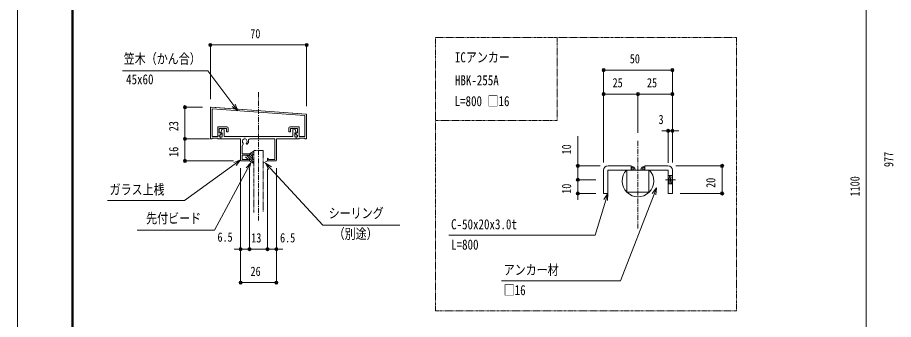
# Model space of a CAD drawing. Units: millimetres, scale not verified, with parts at other scales. Extents: x -3580 to 3580, y -1188 to 1188.
# Drawn here: x 216 to 1490, y -335 to 104 of the extents above; entities that cross this region are included whole.
import ezdxf
from ezdxf.enums import TextEntityAlignment as Align

# ---------------------------------------------------------------- set-up
doc = ezdxf.new("R2010")
doc.units = ezdxf.units.MM
doc.header["$LTSCALE"] = 6
for name, pattern in [('USER1', [2, 1.25, -0.25, 0.25, -0.25]), ('USER2', [1.25, 0.625, -0.125, 0.125, -0.125, 0.125, -0.125]), ('USER3', [0.375, 0.25, -0.125])]:
    doc.linetypes.add(name, pattern=pattern)
for name, color, linetype, lineweight in [('0-0_0', 7, 'Continuous', 18), ('0-1_DEFPOINTS', 7, 'Continuous', 18), ('0-3_アンカー', 4, 'USER3', 18), ('0-4_WAKU', 7, 'Continuous', 18), ('0-5_6_U+FF8A_U+FF6F_U+FF81_U+FF9D_U+FF78_U+FF9E', 4, 'Continuous', 18), ('0-8_3中心線', 2, 'USER1', 18), ('0-9_41_U+FF71_U+FF99_U+FF90', 6, 'Continuous', 18), ('0-A_1手摺寸法', 3, 'Continuous', 18), ('0-D_CYAN', 4, 'Continuous', 18), ('0-E_2a', 1, 'USER2', 18), ('1-0_2', 7, 'Continuous', 18), ('1-2_3-注記', 1, 'USER1', 18)]:
    doc.layers.add(name, color=color, linetype=linetype, lineweight=lineweight)
doc.styles.add('ＭＳ ゴシック', font='')
doc.styles.get('ＭＳ ゴシック').set_extended_font_data('MS Gothic')

msp = doc.modelspace()

# ---------------------------------------------------------------- linework, layer by layer
at = {"layer": '0-0_0', "lineweight": 9}
for p, q in [((498.73, 64.029), (501.03, 64.029)), ((634.13, 64.029), (631.83, 64.029)), ((1070.958, 27.555), (1073.258, 27.555)), ((1166.358, 27.555), (1164.058, 27.555)), ((1070.958, -7.352), (1073.258, -7.352)), ((1116.358, -7.352), (1114.058, -7.352)), ((1120.958, -7.352), (1123.258, -7.352)), ((1166.358, -7.352), (1164.058, -7.352)), ((459.456, -28.684), (459.456, -30.984)), ((1160.358, -60.714), (1158.058, -60.714)), ((1170.958, -60.714), (1173.258, -60.714)), ((459.456, -70.084), (459.456, -67.784)), ((459.456, -74.684), (459.456, -76.984)), ((459.456, -102.084), (459.456, -99.784)), ((540.43, -102.957), (532.317, -108.803)), ((555.418, -107.065), (550.653, -115.856)), ((576.524, -107.675), (583.313, -115.017)), ((1031.153, -109.381), (1031.153, -107.081)), ((1241.035, -113.981), (1241.035, -116.281)), ((1031.153, -129.381), (1031.153, -127.081)), ((1031.153, -133.981), (1031.153, -136.281)), ((1074.658, -151.681), (1071.749, -161.249)), ((1145.602, -143.45), (1141.994, -152.777)), ((1241.035, -149.381), (1241.035, -147.081)), ((1031.153, -153.981), (1031.153, -156.281)), ((538.13, -232.711), (535.83, -232.711)), ((551.13, -232.711), (548.83, -232.711)), ((555.73, -232.711), (558.03, -232.711)), ((577.13, -232.711), (574.83, -232.711)), ((581.73, -232.711), (584.03, -232.711)), ((594.73, -232.711), (597.03, -232.711)), ((542.73, -281.313), (545.03, -281.313)), ((590.13, -281.313), (587.83, -281.313))]:
    msp.add_line(p, q, dxfattribs=at)
for points in [[(536.383, -31.678), (530.372, -23.687), (492.486, 26.683), (368.305, 26.683)], [(528.231, -25.297), (536.383, -31.678), (532.514, -22.076)], [(533.883, -110.977), (540.43, -102.957), (530.75, -106.629)], [(548.298, -114.579), (555.418, -107.065), (553.009, -117.133)], [(585.281, -113.198), (576.524, -107.675), (581.346, -116.836)], [(1074.313, -162.028), (1074.658, -151.681), (1069.186, -160.469)], [(1144.494, -153.743), (1145.602, -143.45), (1139.495, -151.81)]]:
    msp.add_lwpolyline(points, dxfattribs=at)
at = {"layer": '0-0_0'}
for points in [[(532.317, -108.803), (458.832, -161.759), (346.533, -161.759)], [(550.653, -115.856), (502.247, -205.163), (389.947, -205.163)], [(583.313, -115.017), (659.819, -197.754), (772.119, -197.754)], [(1141.994, -152.777), (1093.377, -278.468), (919.893, -278.468)], [(1071.749, -161.249), (1056.225, -212.307), (843.367, -212.307)]]:
    msp.add_lwpolyline(points, dxfattribs=at)
at = {"layer": '0-0_0', "lineweight": 9}
for centre, radius in [((496.43, 64.029), 2.3), ((496.43, 64.029), 1.15), ((636.43, 64.029), 2.3), ((636.43, 64.029), 1.15), ((1068.658, 27.555), 2.3), ((1068.658, 27.555), 1.15), ((1168.658, 27.555), 2.3), ((1168.658, 27.555), 1.15), ((1068.658, -7.352), 2.3), ((1068.658, -7.352), 1.15), ((1118.658, -7.352), 2.3), ((1118.658, -7.352), 2.3), ((1118.658, -7.352), 1.15), ((1118.658, -7.352), 1.15), ((1168.658, -7.352), 2.3), ((1168.658, -7.352), 1.15), ((459.456, -26.384), 2.3), ((459.456, -26.384), 1.15), ((1162.658, -60.714), 2.3), ((1162.658, -60.714), 1.15), ((1168.658, -60.714), 2.3), ((1168.658, -60.714), 1.15), ((459.456, -72.384), 2.3), ((459.456, -72.384), 2.3), ((459.456, -72.384), 1.15), ((459.456, -72.384), 1.15), ((459.456, -104.384), 2.3), ((459.456, -104.384), 1.15), ((1031.153, -111.681), 2.3), ((1031.153, -111.681), 1.15), ((1241.035, -111.681), 2.3), ((1241.035, -111.681), 1.15), ((1031.153, -131.681), 2.3), ((1031.153, -131.681), 2.3), ((1031.153, -131.681), 1.15), ((1031.153, -131.681), 1.15), ((1031.153, -151.681), 2.3), ((1031.153, -151.681), 1.15), ((1241.035, -151.681), 2.3), ((1241.035, -151.681), 1.15), ((540.43, -232.711), 2.3), ((540.43, -232.711), 1.15), ((553.43, -232.711), 2.3), ((553.43, -232.711), 2.3), ((553.43, -232.711), 1.15), ((553.43, -232.711), 1.15), ((579.43, -232.711), 2.3), ((579.43, -232.711), 2.3), ((579.43, -232.711), 1.15), ((579.43, -232.711), 1.15), ((592.43, -232.711), 2.3), ((592.43, -232.711), 1.15), ((540.43, -281.313), 2.3), ((540.43, -281.313), 1.15), ((592.43, -281.313), 2.3), ((592.43, -281.313), 1.15)]:
    msp.add_circle(centre, radius, dxfattribs=at)
at = {"layer": '0-1_DEFPOINTS', "color": 5}
msp.add_line((215.776, 1187.987), (215.776, -1188.013), dxfattribs=at)
at = {"layer": '0-1_DEFPOINTS'}
for p, q in [((496.43, -26.384), (636.43, -36.384)), ((496.43, -27.458), (496.43, -26.384)), ((636.43, -37.315), (636.43, -36.384))]:
    msp.add_line(p, q, dxfattribs=at)
at = {"layer": '0-3_アンカー', "linetype": 'Continuous'}
for p, q in [((559.43, -95.859), (557.895, -95.859)), ((557.895, -95.859), (557.895, -102.508)), ((559.43, -102.508), (557.895, -102.508))]:
    msp.add_line(p, q, dxfattribs=at)
at = {"layer": '0-4_WAKU'}
for p, q in [((294.576, 1133.187), (294.576, -1129.213)), ((295.176, 1132.587), (295.176, -1128.613)), ((295.776, 1131.987), (295.776, -1128.013)), ((296.376, 1131.387), (296.376, -1127.413)), ((296.976, 1130.787), (296.976, -1126.813))]:
    msp.add_line(p, q, dxfattribs=at)
at = {"layer": '0-5_6_U+FF8A_U+FF6F_U+FF81_U+FF9D_U+FF78_U+FF9E'}
for p, q in [((547.75, -98.406), (551.551, -102.207)), ((549.476, -96.596), (559.43, -106.55)), ((551.476, -95.983), (550.299, -95.983)), ((552.952, -96.536), (557.895, -101.479)), ((553.43, -93.984), (559.43, -90.183)), ((553.43, -93.983), (553.43, -95.683)), ((553.739, -93.788), (557.895, -97.944)), ((555.903, -92.417), (559.345, -95.859)), ((558.068, -91.046), (559.43, -92.408)), ((559.43, -90.183), (559.43, -95.859)), ((551.476, -102.383), (550.299, -102.383)), ((553.43, -104.086), (554.242, -104.898)), ((558.923, -102.508), (559.43, -103.015)), ((559.43, -102.508), (559.43, -108.183))]:
    msp.add_line(p, q, dxfattribs=at)
msp.add_lwpolyline([(553.43, -102.683), (553.43, -104.383), (559.43, -108.183)], dxfattribs=at)
for centre, start, end in [((552.43, -95.683), 197.4576, 0), ((552.43, -102.683), 0, 162.5424)]:
    msp.add_arc(centre, 1, start, end, dxfattribs=at)
at = {"layer": '0-8_3中心線'}
msp.add_line((566.43, -4.703), (566.43, -190.873), dxfattribs=at)
at = {"layer": '0-9_41_U+FF71_U+FF99_U+FF90'}
for p, q in [((635.501, -36.317), (497.501, -26.46)), ((513.088, -58.809), (511.454, -63.245)), ((514.511, -57.784), (514.93, -57.784)), ((516.43, -68.784), (516.43, -59.284)), ((616.43, -68.784), (616.43, -59.284)), ((618.349, -57.784), (617.93, -57.784)), ((619.772, -58.809), (621.405, -63.245)), ((511.43, -72.384), (511.43, -70.384)), ((511.43, -72.384), (511.43, -70.384)), ((511.43, -70.384), (511.43, -72.384)), ((540.43, -72.384), (511.43, -72.384)), ((511.83, -63.784), (513.43, -63.784)), ((511.985, -63.784), (513.43, -63.784)), ((513.43, -69.384), (512.43, -69.384)), ((513.43, -63.784), (513.43, -63.802)), ((513.43, -69.384), (513.43, -63.784)), ((545.83, -68.784), (516.43, -68.784)), ((540.43, -72.384), (540.43, -103.384)), ((546.092, -69.197), (545.83, -68.784)), ((546.768, -69.197), (547.03, -68.784)), ((566.43, -68.784), (547.03, -68.784)), ((566.43, -68.784), (547.03, -68.784)), ((590.43, -72.384), (553.778, -72.384)), ((566.43, -68.784), (616.43, -68.784)), ((590.43, -72.384), (590.43, -102.384)), ((621.43, -72.384), (592.43, -72.384)), ((592.43, -72.384), (592.43, -103.384)), ((619.43, -69.384), (619.43, -63.784)), ((621.03, -63.784), (619.43, -63.784)), ((619.43, -69.384), (620.43, -69.384)), ((621.43, -72.384), (621.43, -70.384)), ((621.43, -72.384), (621.43, -70.384)), ((621.43, -70.384), (621.43, -72.384)), ((544.291, -79.588), (542.43, -82.812)), ((542.43, -82.812), (542.43, -93.984)), ((542.43, -93.984), (553.43, -93.984)), ((542.43, -95.984), (551.476, -95.984)), ((542.43, -95.984), (542.43, -102.384)), ((553.43, -93.984), (553.43, -95.684)), ((579.43, -100.384), (581.43, -102.384)), ((579.43, -100.384), (579.43, -104.384)), ((541.43, -104.384), (553.43, -104.384)), ((542.43, -102.384), (551.476, -102.384)), ((553.43, -102.684), (553.43, -104.384)), ((579.43, -104.384), (591.43, -104.384)), ((581.43, -102.384), (590.43, -102.384))]:
    msp.add_line(p, q, dxfattribs=at)
for points in [[(496.43, -27.458), (496.43, -72.384), (498.83, -72.384), (498.83, -71.384), (507.03, -71.384), (507.03, -72.384), (511.43, -72.384), (511.43, -69.384), (509.43, -69.384), (509.43, -66.784), (510.83, -66.784), (512.74, -64.436)], [(520.43, -54.984), (507.03, -54.984), (507.03, -68.984), (498.83, -68.984), (498.83, -28.888), (634.03, -38.618), (634.03, -68.984), (625.83, -68.984), (625.83, -54.984), (612.43, -54.984)], [(620.119, -64.436), (622.03, -66.784), (623.43, -66.784), (623.43, -69.384), (621.43, -69.384), (621.43, -72.384), (625.83, -72.384), (625.83, -71.384), (634.03, -71.384), (634.03, -72.384), (636.43, -72.384), (636.43, -37.315)], [(512.43, -63.784), (509.43, -63.784), (509.43, -57.384), (520.03, -57.384), (520.03, -62.384), (522.43, -62.384), (522.43, -56.984)], [(610.43, -56.984), (610.43, -62.384), (612.83, -62.384), (612.83, -57.384), (623.43, -57.384), (623.43, -63.784), (620.43, -63.784)], [(620.875, -63.784), (619.43, -63.784), (619.43, -63.802)]]:
    msp.add_lwpolyline(points, dxfattribs=at)
for centre, radius, start, end in [((497.43, -27.458), 1, 85.91438, 180), ((635.43, -37.315), 1, 0, 85.91438), ((511.83, -63.384), 0.4, 159.78522, 270), ((514.511, -59.284), 1.5, 90, 161.56505), ((514.93, -59.284), 1.5, 0, 90), ((520.43, -56.984), 2, 360, 90), ((612.43, -56.984), 2, 90, 180), ((617.93, -59.284), 1.5, 90, 180), ((618.349, -59.284), 1.5, 18.43495, 90), ((621.03, -63.384), 0.4, 270, 20.21478), ((512.43, -70.384), 1, 90, 180), ((512.43, -64.184), 0.4, 320.86371, 90), ((546.43, -75.884), 3.5, 312.83959, 227.24126), ((546.43, -68.984), 0.4, 212.33353, 327.66647), ((546.43, -75.884), 5.5, 312.83959, 11.53696), ((553.778, -74.384), 2, 90, 191.53696), ((620.43, -64.184), 0.4, 90, 219.13629), ((620.43, -70.384), 1, 0, 90), ((543.375, -79.188), 1, 336.37937, 47.24126), ((549.489, -79.183), 1, 132.83959, 312.83959), ((552.43, -95.684), 1, 197.4576, 0), ((552.43, -102.684), 1, 0, 162.5424), ((541.43, -103.384), 1, 180, 270), ((591.43, -103.384), 1, 270, 0)]:
    msp.add_arc(centre, radius, start, end, dxfattribs=at)
at = {"layer": '0-A_1手摺寸法'}
for p, q in [((1450.785, 412.494), (1450.785, -678.306)), ((496.43, -14.884), (496.43, 64.029)), ((631.83, 64.029), (501.03, 64.029)), ((636.43, -24.884), (636.43, 64.029)), ((1068.658, -106.581), (1068.658, 27.555)), ((1073.258, 27.555), (1164.058, 27.555)), ((1168.658, -106.581), (1168.658, 27.555)), ((1068.658, -106.581), (1068.658, -7.352)), ((1114.058, -7.352), (1073.258, -7.352)), ((1118.658, -63.752), (1118.658, -7.352)), ((1118.658, -63.752), (1118.658, -7.352)), ((1123.258, -7.352), (1164.058, -7.352)), ((1168.658, -106.581), (1168.658, -7.352)), ((484.93, -26.384), (459.456, -26.384)), ((459.456, -67.784), (459.456, -30.984)), ((1158.058, -60.714), (1153.458, -60.714)), ((1162.658, -107.181), (1162.658, -60.714)), ((1168.658, -60.714), (1162.658, -60.714)), ((1168.658, -106.581), (1168.658, -60.714)), ((1173.258, -60.714), (1177.858, -60.714)), ((494.93, -72.384), (459.456, -72.384)), ((484.93, -72.384), (459.456, -72.384)), ((1031.153, -68.217), (1031.153, -111.681)), ((459.456, -76.984), (459.456, -99.784)), ((529.93, -104.384), (459.456, -104.384)), ((1031.153, -107.081), (1031.153, -102.481)), ((1063.558, -111.681), (1031.153, -111.681)), ((1031.153, -131.681), (1031.153, -111.681)), ((1031.153, -131.681), (1031.153, -111.681)), ((1173.758, -111.681), (1241.035, -111.681)), ((540.43, -114.884), (540.43, -232.711)), ((540.43, -114.884), (540.43, -281.313)), ((553.43, -115.884), (553.43, -232.711)), ((553.43, -115.884), (553.43, -232.711)), ((579.43, -115.884), (579.43, -232.711)), ((579.43, -115.884), (579.43, -232.711)), ((592.43, -114.884), (592.43, -232.711)), ((592.43, -114.884), (592.43, -281.313)), ((1031.153, -127.081), (1031.153, -122.481)), ((1241.035, -116.281), (1241.035, -147.081)), ((1057.158, -131.681), (1031.153, -131.681)), ((1057.158, -131.681), (1031.153, -131.681)), ((1031.153, -131.681), (1031.153, -151.681)), ((1031.153, -136.281), (1031.153, -140.881)), ((1057.158, -151.681), (1031.153, -151.681)), ((1180.158, -151.681), (1241.035, -151.681)), ((1031.153, -156.281), (1031.153, -160.881)), ((535.83, -232.711), (531.23, -232.711)), ((540.43, -232.711), (553.43, -232.711)), ((548.83, -232.711), (544.23, -232.711)), ((553.43, -232.711), (579.43, -232.711)), ((558.03, -232.711), (562.63, -232.711)), ((574.83, -232.711), (570.23, -232.711)), ((579.43, -232.711), (592.43, -232.711)), ((584.03, -232.711), (588.63, -232.711)), ((597.03, -232.711), (601.63, -232.711)), ((545.03, -281.313), (587.83, -281.313))]:
    msp.add_line(p, q, dxfattribs=at)
at = {"layer": '0-D_CYAN'}
msp.add_line((579.43, -104.384), (573.03, -107.528), dxfattribs=at)
at = {"layer": '0-E_2a'}
for p, q in [((1000.93, 74.902), (1000.93, -45.893)), ((1000.93, -45.893), (823.966, -45.893)), ((559.43, -179.217), (559.43, -89.263)), ((559.43, -89.263), (573.03, -89.263)), ((573.03, -89.263), (573.03, -179.217))]:
    msp.add_line(p, q, dxfattribs=at)
msp.add_lwpolyline([(1261.811, -322.247), (823.966, -322.247), (823.966, 74.902), (1261.811, 74.902)], close=True, dxfattribs=at)
at = {"layer": '1-0_2'}
for p, q in [((1075.058, -111.681), (1108.658, -111.681)), ((1108.658, -117.681), (1108.658, -111.681)), ((1128.658, -111.681), (1162.258, -111.681)), ((1128.658, -117.681), (1128.658, -111.681)), ((1068.658, -151.681), (1068.658, -118.081)), ((1074.658, -151.681), (1074.658, -118.681)), ((1075.658, -117.681), (1161.658, -117.681)), ((1162.658, -118.681), (1162.658, -151.681)), ((1162.658, -125.681), (1168.658, -125.681)), ((1164.649, -125.681), (1163.476, -137.681)), ((1166.663, -125.681), (1165.49, -137.681)), ((1168.658, -125.839), (1167.504, -137.681)), ((1168.658, -118.081), (1168.658, -151.681)), ((1173.185, -131.681), (1158.863, -131.681)), ((1162.658, -137.681), (1168.658, -137.681)), ((1068.658, -151.681), (1074.658, -151.681)), ((1162.658, -151.681), (1168.658, -151.681))]:
    msp.add_line(p, q, dxfattribs=at)
msp.add_lwpolyline([(1134.658, -117.681), (1102.658, -117.681), (1102.658, -149.681), (1134.658, -149.681)], close=True, dxfattribs=at)
for centre, radius, start, end in [((1075.058, -118.081), 6.4, 90, 180), ((1108.658, -117.681), 5.694, 0, 90), ((1108.658, -117.681), 3.894, 0, 90), ((1128.658, -117.681), 5.694, 90, 180), ((1128.658, -117.681), 3.894, 90, 180), ((1162.258, -118.081), 6.4, 0, 90), ((1075.658, -118.681), 1, 90, 180), ((1118.658, -133.681), 23, 135.92079, 44.07921), ((1108.658, -117.681), 2.094, 0, 90), ((1128.658, -117.681), 2.094, 90, 180), ((1161.658, -118.681), 1, 0, 90)]:
    msp.add_arc(centre, radius, start, end, dxfattribs=at)
at = {"layer": '1-2_3-注記'}
msp.add_line((1118.658, -75.252), (1118.658, -202.876), dxfattribs=at)

# ---------------------------------------------------------------- texts
at = {"layer": '0-0_0', "style": 'ＭＳ ゴシック', "width": 0.8}
for s, p in [('笠木（かん合）', (370.378, 32.386)), ('ICアンカー ', (852.228, 34.435)), ('45x60', (373.75, 2.454)), ('HBK-255A', (852.228, 1.102)), ('L=800 □16', (851.8, -29.233)), ('ガラス上桟', (349.816, -157.651)), ('先付ビード', (402.95, -199.461)), ('シーリング', (668.555, -192.051)), ('C-50x20x3.0t', (846.711, -208.199)), ('（別途）', (675.79, -221.984)), ('L=800', (846.711, -237.7)), ('アンカー材', (923.236, -274.36)), ('□16', (923.236, -303.861))]:
    msp.add_text(s, height=14.66, dxfattribs=at).set_placement(p, align=Align.BOTTOM_LEFT)
at = {"layer": '0-A_1手摺寸法', "color": 7, "style": 'ＭＳ ゴシック', "width": 0.8}
for s, p in [('70', (554.513, 69.779)), ('50', (1106.742, 33.305)), ('25', (1081.742, -1.602)), ('25', (1131.742, -1.602)), ('3', (1148.552, -54.964)), ('6.5', (506.759, -225.857)), ('13', (555.915, -226.961)), ('6.5', (597.826, -226.878)), ('26', (554.864, -275.563))]:
    msp.add_text(s, height=13.49, dxfattribs=at).set_placement(p, align=Align.BOTTOM_LEFT)
for s, p in [('23', (453.706, -61.3)), ('16', (453.706, -98.547)), ('10', (1025.403, -94.995)), ('977', (1494.258, -113.331)), ('1100', (1445.035, -156.037)), ('10', (1025.403, -152.195)), ('20', (1235.285, -143.597))]:
    msp.add_text(s, height=13.49, rotation=90, dxfattribs=at).set_placement(p, align=Align.BOTTOM_LEFT)

doc.saveas('drawing.dxf')
